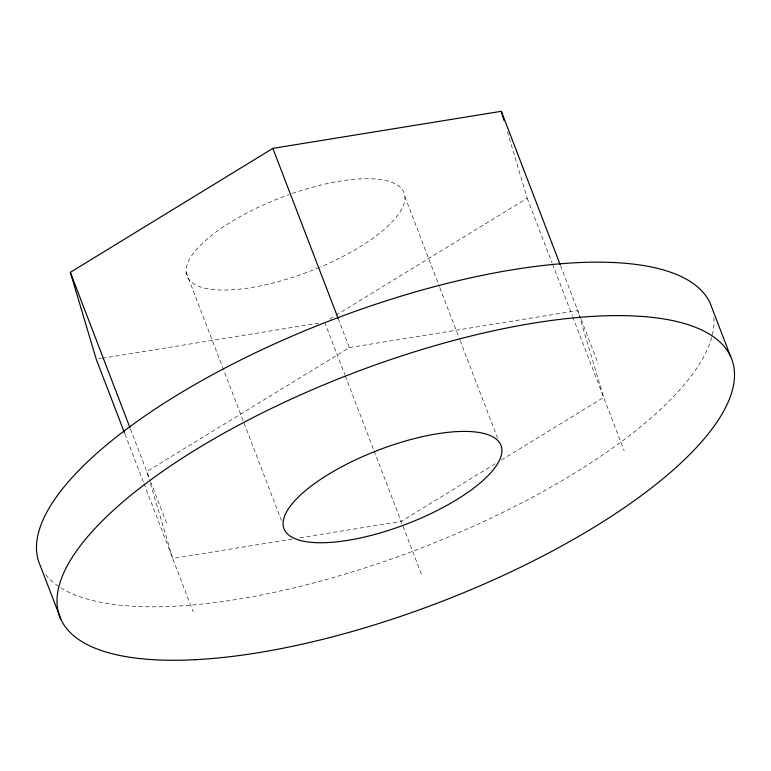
<?xml version="1.0" encoding="UTF-8"?>
<svg xmlns="http://www.w3.org/2000/svg" width="771" height="771" viewBox="0 0 771 771"><rect width="100%" height="100%" fill="white"/><g stroke="black" fill="none" stroke-linecap="round" stroke-linejoin="round"><path stroke-width="0.58" stroke-dasharray="3.85 2.89" d="M329.786 319.03L334.903 315.898M335.925 315.272L527.2 198.195L506.749 129.595M501.391 460.027L603.674 397.422L577.768 310.52L349.33 347.596L146.808 471.563L148.851 478.425M495.252 463.785L401.151 521.389L298.175 538.1M98.601 358.843L100.972 358.467M102.157 358.274L321.121 322.731M292.257 539.054L172.714 558.455L150.22 482.993M560.584 265.754L580.756 318.317M581.189 319.435L598.286 363.97M527.2 198.195L552.113 263.113M552.547 264.231L572.313 315.715M572.737 316.833L624.192 450.871M404.891 196.672L439.374 286.513M439.807 287.641L459.632 339.298M460.065 340.416L497.565 438.121M338.161 318.49L349.33 347.596M324.668 322.162L344.868 374.764M345.292 375.882L373.646 449.753M374.08 450.871L421.67 574.838M186.09 272.115L281.357 520.3M130.482 429.033L150.229 480.468M150.653 481.586L167.326 525.012M125.027 434.218L143.502 482.347M143.926 483.465L193.232 611.904M292.325 193.444A116.248 39.572 -21 0 1 404.014 192.74A116.248 39.572 -21 0 1 320.505 266.959M319.425 267.412A116.248 39.572 -21 0 1 187.112 276.413A116.248 39.572 -21 0 1 289.048 194.591M713.85 317.623A359.797 122.473 -21 0 1 711.932 336.484M711.672 337.457A359.797 122.473 -21 0 1 394.704 557.857A359.797 122.473 -21 0 1 45.585 574.443"/><path stroke-width="1.16" d="M124.594 433.1L96.24 359.228L70.334 272.336L272.857 148.369L501.295 111.294L560.151 264.636M730.648 356.587L710.13 303.138A359.797 122.473 -21 0 0 324.186 322.933A359.797 122.473 -21 0 0 40.352 565.847L60.87 619.296M272.857 148.369L338.161 318.49M70.334 272.336L130.048 427.915M501.295 111.294L504.022 120.449M340.522 541.396A116.248 39.572 -21 0 0 501.882 449.348A116.248 39.572 -21 0 0 335.038 470.474A116.248 39.572 -21 0 0 340.522 541.396M195.053 659.706A359.797 122.473 -21 0 0 732.45 389.933A359.797 122.473 -21 0 0 259.769 414.181A359.797 122.473 -21 0 0 195.053 659.706"/></g></svg>
